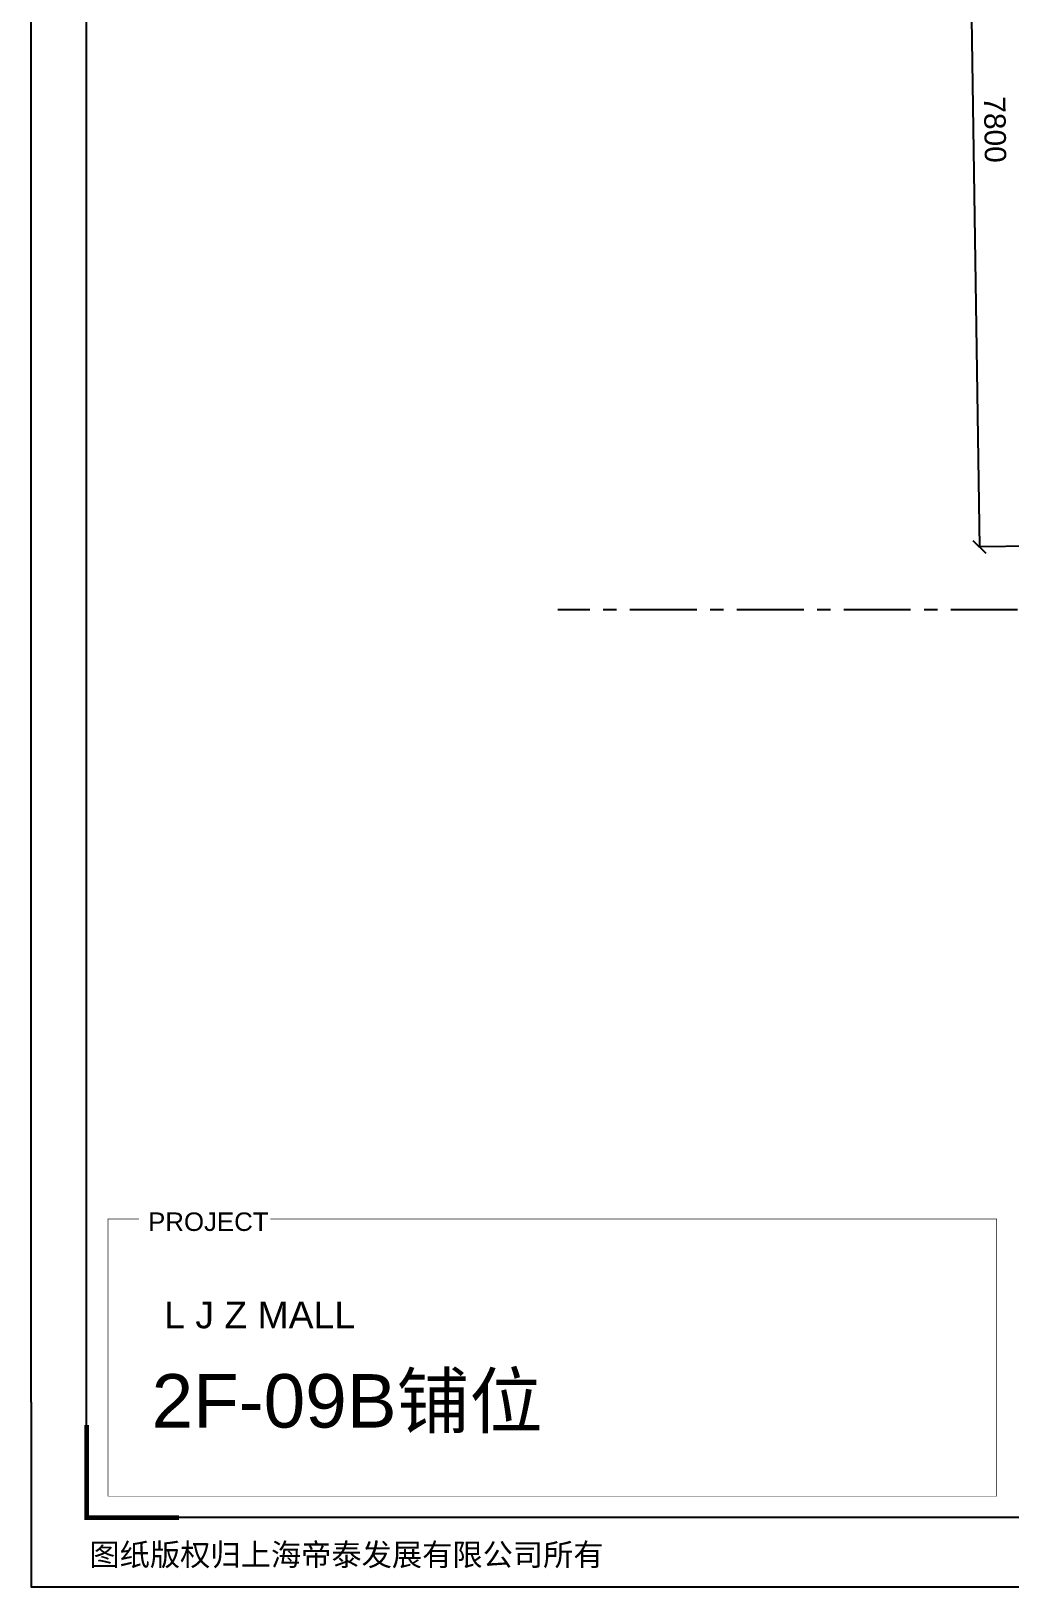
# Model space of a CAD drawing. Header units: inches. Extents: x -17552 to 18736, y -11730 to 16998.
# Drawn here: x -17552 to -8400, y -11730 to 2815 of the extents above; entities that cross this region are included whole.
import ezdxf

# ---------------------------------------------------------------- set-up
doc = ezdxf.new("R2010")
doc.units = ezdxf.units.IN
doc.header["$MEASUREMENT"] = 0
doc.linetypes.add('CENTER', pattern=[2, 1.25, -0.25, 0.25, -0.25])
doc.layers.add('DIM', color=3, linetype='Continuous')
doc.layers.add('轴线', color=10, linetype='CENTER')
doc.styles.get("Standard").update_dxf_attribs({"font": 'arial.ttf'})
doc.dimstyles.new('DIM-200MM', dxfattribs={"dimtxt": 200, "dimasz": 120, "dimexe": 10, "dimexo": 100, "dimgap": 100, "dimtad": 1, "dimdec": 0, "dimrnd": 5, "dimzin": 1, "dimdsep": 46, "dimtxsty": 'Standard', "dimblk": 'OBLIQUE', "dimcen": 0.5, "dimdle": 1, "dimclrd": 256, "dimclre": 256, "dimclrt": 7, "dimaunit": 1, "dimadec": 0, "dimazin": 0, "dimtfac": 1, "dimtdec": 0, "dimtix": 1, "dimtmove": 2, "dimatfit": 3, "dimfxl": 500, "dimfxlon": 1, "dimtolj": 1, "dimtzin": 1, "dimarcsym": 0})

# ---------------------------------------------------------------- blocks, each defined once
blk = doc.blocks.new('_Oblique')
at = {"color": 0, "linetype": 'ByBlock', "lineweight": -2}
blk.add_line((-0.5, -0.5), (0.5, 0.5), dxfattribs=at)
blk = doc.blocks.new('*D7')
at = {"layer": 'DEFPOINTS', "color": 0, "transparency": 16777216}
for p in [(-7940, 5805), (-8685, -2007), (-7825, -1994)]:
    blk.add_point(p, dxfattribs=at)
at = {"layer": 'DIM', "lineweight": -2, "transparency": 16777216}
for p, q in [((-8300, 5799), (-8810, 5792)), ((-8800, 5793), (-8685, -2008)), ((-8185, -2000), (-8695, -2007))]:
    blk.add_line(p, q, dxfattribs=at)
at = {"layer": 'DIM', "lineweight": -2, "transparency": 16777216, "xscale": 120, "yscale": 120, "zscale": 120}
for p, rotation in [((-8800, 5792), 90.84667145798852), ((-8685, -2007), 270.8466714579885)]:
    blk.add_blockref('_Oblique', p, dxfattribs=dict(at, rotation=rotation))
at = {"layer": 'DIM', "color": 7, "transparency": 16777216, "insert": (-8540, 1895), "char_height": 200, "attachment_point": 5, "rotation": 270.8467}
blk.add_mtext('\\A1;7800', dxfattribs=at)

msp = doc.modelspace()

# ---------------------------------------------------------------- linework, layer by layer
for points in [[(-17552.2, -10001.8), (-17552.2, 13931), (17007.8, 13931)], [(-17552.2, -10001.8), (-17552.2, -11729.8), (17007.8, -11729.8)]]:
    msp.add_lwpolyline(points)
msp.add_lwpolyline([(-17033.8, 13283), (18217.4, 13283), (18217.4, -11081.8), (-17033.8, -11081.8)], close=True)
for points, const_width in [([(-15315, -8290.3), (-8523.6, -8290.3), (-8523.6, -10881.8), (-16833.8, -10881.8), (-16833.8, -8290.3), (-16544.1, -8290.3)], 4.32), ([(-17033.8, -10217.8), (-17033.8, -11081.8), (-16169.8, -11081.8)], 43.2)]:
    msp.add_lwpolyline(points, dxfattribs=dict(const_width=const_width))
at = {"layer": '轴线', "ltscale": 500}
msp.add_line((9671.7, -2594.4), (-12628.2, -2594.4), dxfattribs=at)

# ---------------------------------------------------------------- texts
for s, height, p in [('PROJECT', 172.8, (-16458.3, -8402.1)), ('图纸版权归上海帝泰发展有限公司所有', 207.36, (-17007.3, -11532))]:
    msp.add_text(s, height=height).set_placement(p)
at = {"insert": (-16308.1, -9062.6), "char_height": 250, "attachment_point": 1}
msp.add_mtext_dynamic_manual_height_columns('L J Z MALL', width=6808.082, gutter_width=1, heights=[0], dxfattribs=at)
msp.add_attdef('2F-09B铺位', (-16425.2, -10240.6), '###############', height=500)

# ---------------------------------------------------------------- dimensions: what is measured, and where the dimension line sits
at = {"layer": 'DIM'}
dim = msp.add_aligned_dim(p1=(-7939.9, 5804.5), p2=(-7824.6, -1994.4), distance=-860, dimstyle='DIM-200MM', dxfattribs=at)
dim.commit()
dim.dimension.update_dxf_attribs({"geometry": '*D7', "text_midpoint": (-8540.1, 1895.3)})

doc.saveas('drawing.dxf')
